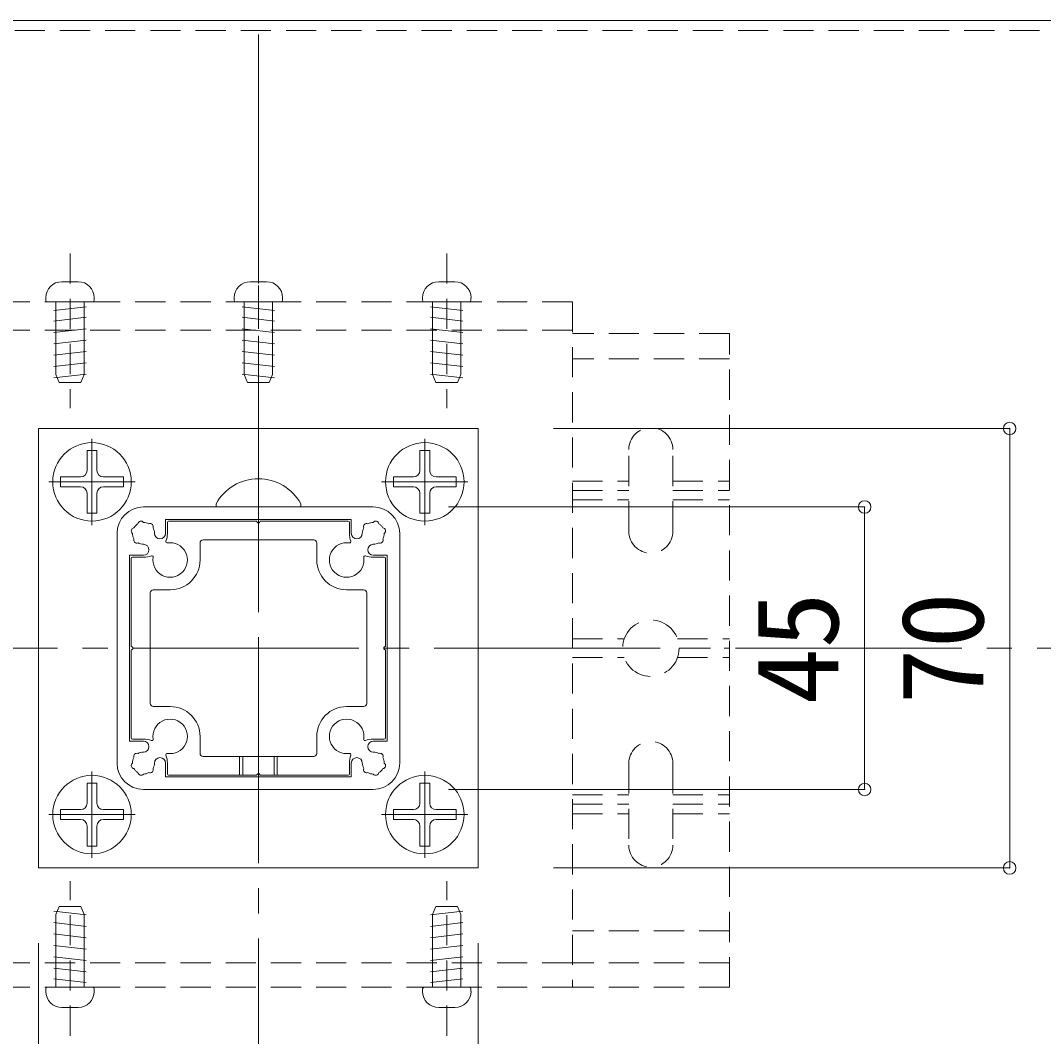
# Model space of a CAD drawing. Units: millimetres at full size. Extents: x -3425 to 3421, y -1129 to 1133.
# Drawn here: x 2664.1 to 2827, y 51 to 212.9 of the extents above; entities that cross this region are included whole.
import ezdxf
from ezdxf.enums import TextEntityAlignment as Align

# ---------------------------------------------------------------- set-up
doc = ezdxf.new("R2010")
doc.units = ezdxf.units.MM
doc.header["$LTSCALE"] = 4
doc.header["$PDMODE"] = 32
doc.header["$PDSIZE"] = 2
doc.linetypes.add('CHAIN2', pattern=[12, 9, -1, 1, -1])
doc.linetypes.add('DASHED1', pattern=[1.8, 1.2, -0.6])
for name, color, linetype, lineweight in [('0-0_0', 7, 'Continuous', 18), ('0-1_1手摺寸法', 3, 'Continuous', 9), ('0-3_2躯体線', 4, 'Continuous', 9), ('0-4_3中心線', 2, 'CHAIN2', 18), ('0-5_41ｱﾙﾐ', 6, 'Continuous', 18), ('0-6_42ｱﾙﾐ部品', 6, 'Continuous', 18), ('0-8_51破線ｱﾙﾐ', 3, 'DASHED1', 18), ('0-9_6ﾊｯﾁﾝｸﾞ', 4, 'Continuous', 9), ('1-3_WHITE', 7, 'Continuous', 18), ('1-5_笠木', 3, 'Continuous', 18)]:
    doc.layers.add(name, color=color, linetype=linetype, lineweight=lineweight)
doc.styles.add('ＭＳ ゴシック', font='')
doc.styles.get('ＭＳ ゴシック').set_extended_font_data('MS Gothic')

msp = doc.modelspace()

# ---------------------------------------------------------------- linework, layer by layer
at = {"layer": '0-0_0', "linetype": 'DASHED1'}
for p, q in [((2547.986, 211.265), (2933.617, 211.265)), ((2751.986, 168.032), (2651.986, 168.032)), ((2751.986, 168.032), (2751.986, 58.849)), ((2751.986, 163.532), (2651.986, 163.532)), ((2776.986, 163), (2751.986, 163)), ((2776.986, 58.849), (2776.986, 163)), ((2776.986, 158.948), (2751.986, 158.948)), ((2760.986, 131.5), (2760.986, 144.5)), ((2767.986, 131.5), (2767.986, 144.5)), ((2751.986, 139.5), (2760.986, 139.5)), ((2767.986, 139.5), (2776.986, 139.5)), ((2751.986, 138), (2760.986, 138)), ((2767.986, 138), (2776.986, 138)), ((2751.986, 136.5), (2760.986, 136.5)), ((2767.986, 136.5), (2776.986, 136.5)), ((2751.986, 114.365), (2760.244, 114.365)), ((2768.729, 114.365), (2776.986, 114.365)), ((2751.986, 112.865), (2759.986, 112.865)), ((2768.986, 112.865), (2776.986, 112.865)), ((2751.986, 111.365), (2760.244, 111.365)), ((2768.729, 111.365), (2776.986, 111.365)), ((2760.986, 94.5), (2760.986, 81.5)), ((2767.986, 94.5), (2767.986, 81.5)), ((2751.986, 89.5), (2760.986, 89.5)), ((2751.986, 88), (2760.986, 88)), ((2767.986, 89.5), (2776.986, 89.5)), ((2767.986, 88), (2776.986, 88)), ((2751.986, 86.5), (2760.986, 86.5)), ((2767.986, 86.5), (2776.986, 86.5)), ((2776.986, 67.85), (2751.986, 67.85)), ((2751.986, 62.729), (2651.986, 62.73)), ((2776.986, 62.73), (2751.986, 62.73)), ((2751.986, 58.849), (2651.986, 58.849)), ((2776.986, 58.849), (2751.986, 58.849))]:
    msp.add_line(p, q, dxfattribs=at)
msp.add_circle((2764.486, 112.865), 4.5, dxfattribs=at)
for centre, start, end in [((2764.486, 144.5), 0, 180), ((2764.486, 131.5), 180, 0), ((2764.486, 94.5), 0, 180), ((2764.486, 81.5), 180, 0)]:
    msp.add_arc(centre, 3.5, start, end, dxfattribs=at)
at = {"layer": '0-1_1手摺寸法', "lineweight": 18}
for p, q in [((2748.986, 147.865), (2821.627, 147.865)), ((2821.627, 77.865), (2821.627, 147.865)), ((2821.627, 144.265), (2821.627, 81.465)), ((2732.286, 135.365), (2798.531, 135.365)), ((2798.531, 90.365), (2798.531, 135.365)), ((2798.531, 131.765), (2798.531, 93.965)), ((2732.286, 90.365), (2798.531, 90.365)), ((2748.986, 77.865), (2821.627, 77.865)), ((2666.986, 65.865), (2666.986, 30.562)), ((2736.986, 65.865), (2736.986, 30.562))]:
    msp.add_line(p, q, dxfattribs=at)
at = {"layer": '0-1_1手摺寸法'}
for p in [(2821.627, 147.865), (2798.531, 135.365), (2798.531, 90.365), (2821.627, 77.865)]:
    msp.add_point(p, dxfattribs=at)
at = {"layer": '0-3_2躯体線'}
for p, q in [((2701.986, 120.424), (2701.986, 142.681)), ((2695.236, 135.865), (2695.236, 135.365)), ((2708.736, 135.365), (2695.236, 135.365)), ((2708.736, 135.865), (2708.736, 135.365))]:
    msp.add_line(p, q, dxfattribs=at)
msp.add_arc((2701.986, 132.17), 7.695, 28.699, 151.301, dxfattribs=at)
at = {"layer": '0-4_3中心線'}
for p, q in [((2701.986, 210.623), (2701.986, -26.611)), ((2537.986, 112.865), (3342.17, 112.865))]:
    msp.add_line(p, q, dxfattribs=at)
at = {"layer": '0-5_41ｱﾙﾐ'}
for p, q in [((2687.49, 132.918), (2687.49, 131.168)), ((2687.69, 133.118), (2701.69, 133.118)), ((2701.821, 132.912), (2701.69, 133.118)), ((2702.159, 132.912), (2702.29, 133.118)), ((2702.29, 133.118), (2716.29, 133.118)), ((2716.49, 132.918), (2716.49, 131.168)), ((2692.69, 126.918), (2692.69, 129.618)), ((2693.182, 130.118), (2710.79, 130.118)), ((2711.29, 126.918), (2711.29, 129.618)), ((2681.74, 113.168), (2681.74, 127.168)), ((2681.94, 127.368), (2683.69, 127.368)), ((2722.04, 127.368), (2720.29, 127.368)), ((2722.24, 113.168), (2722.24, 127.168)), ((2684.74, 104.061), (2684.74, 121.676)), ((2687.94, 122.168), (2685.24, 122.168)), ((2716.04, 122.168), (2718.74, 122.168)), ((2719.24, 104.061), (2719.24, 121.668)), ((2681.947, 113.038), (2681.74, 113.168)), ((2681.947, 112.7), (2681.74, 112.568)), ((2681.74, 98.568), (2681.74, 112.568)), ((2722.033, 113.038), (2722.24, 113.168)), ((2722.033, 112.7), (2722.24, 112.568)), ((2722.24, 98.568), (2722.24, 112.568)), ((2687.94, 103.568), (2685.24, 103.568)), ((2716.04, 103.568), (2718.74, 103.568)), ((2681.94, 98.368), (2683.69, 98.368)), ((2692.69, 98.818), (2692.69, 96.118)), ((2711.29, 98.818), (2711.29, 96.118)), ((2722.04, 98.368), (2720.29, 98.368)), ((2687.49, 92.818), (2687.49, 94.568)), ((2693.182, 95.618), (2710.797, 95.618)), ((2698.99, 95.618), (2698.99, 92.618)), ((2699.49, 95.618), (2699.49, 92.618)), ((2704.49, 95.618), (2704.49, 92.618)), ((2704.99, 95.618), (2704.99, 92.618)), ((2716.49, 92.818), (2716.49, 94.568)), ((2687.69, 92.618), (2701.69, 92.618)), ((2701.821, 92.826), (2701.69, 92.618)), ((2702.159, 92.826), (2702.29, 92.618)), ((2702.29, 92.618), (2716.29, 92.618))]:
    msp.add_line(p, q, dxfattribs=at)
for centre, radius, start, end in [((2687.69, 132.918), 0.2, 90, 180), ((2701.99, 133.018), 0.2, 212.334, 327.666), ((2716.29, 132.918), 0.2, 0, 90), ((2683.69, 131.168), 3.8, 340.436, 0), ((2720.29, 131.168), 3.8, 180, 199.564), ((2687.94, 126.918), 2.75, 170.617, 99.383), ((2687.459, 129.829), 0.2, 160.436, 279.383), ((2693.19, 129.618), 0.5, 90, 180), ((2710.79, 129.618), 0.5, 0, 90), ((2716.04, 126.918), 2.75, 80.617, 9.383), ((2716.521, 129.829), 0.2, 260.617, 19.564), ((2681.94, 127.168), 0.2, 90, 180), ((2683.69, 131.168), 3.8, 270, 289.564), ((2685.029, 127.4), 0.2, 350.617, 109.564), ((2718.95, 127.4), 0.2, 70.436, 189.383), ((2720.29, 131.168), 3.8, 250.436, 270), ((2722.04, 127.168), 0.2, 0, 90), ((2687.94, 126.918), 4.75, 270, 0), ((2716.04, 126.918), 4.75, 180, 270), ((2685.24, 121.668), 0.5, 90, 180), ((2718.74, 121.668), 0.5, 0, 90), ((2681.84, 112.868), 0.2, 302.334, 57.666), ((2722.14, 112.868), 0.2, 122.334, 237.666), ((2685.24, 104.068), 0.5, 180, 270), ((2687.94, 98.818), 4.75, 0, 90), ((2716.04, 98.818), 4.75, 90, 180), ((2718.74, 104.068), 0.5, 270, 0), ((2687.94, 98.818), 2.75, 260.617, 189.383), ((2716.04, 98.818), 2.75, 350.617, 279.383), ((2681.94, 98.568), 0.2, 180, 270), ((2683.69, 94.568), 3.8, 70.436, 90), ((2685.029, 98.338), 0.2, 250.436, 9.383), ((2718.95, 98.338), 0.2, 170.617, 289.564), ((2720.29, 94.568), 3.8, 90, 109.564), ((2722.04, 98.568), 0.2, 270, 0), ((2687.459, 95.908), 0.2, 80.617, 199.564), ((2683.69, 94.568), 3.8, 0, 19.564), ((2693.19, 96.118), 0.5, 180, 270), ((2710.79, 96.118), 0.5, 270, 0), ((2716.521, 95.908), 0.2, 340.436, 99.383), ((2720.29, 94.568), 3.8, 160.436, 180), ((2701.99, 92.718), 0.2, 32.334, 147.666), ((2687.69, 92.818), 0.2, 180, 270), ((2716.29, 92.818), 0.2, 270, 0)]:
    msp.add_arc(centre, radius, start, end, dxfattribs=at)
at = {"layer": '0-6_42ｱﾙﾐ部品'}
for p, q in [((2683.686, 135.365), (2720.286, 135.365)), ((2687.186, 133.365), (2716.786, 133.365)), ((2687.186, 133.365), (2687.186, 131.165)), ((2716.786, 133.365), (2716.786, 131.165)), ((2679.486, 131.165), (2679.486, 94.565)), ((2724.486, 131.165), (2724.486, 94.565)), ((2683.686, 127.665), (2681.486, 127.665)), ((2681.486, 127.665), (2681.486, 98.065)), ((2720.286, 127.665), (2722.486, 127.665)), ((2722.486, 127.665), (2722.486, 98.065)), ((2683.686, 98.065), (2681.486, 98.065)), ((2720.286, 98.065), (2722.486, 98.065)), ((2687.186, 92.365), (2687.186, 94.565)), ((2683.686, 90.365), (2720.286, 90.365))]:
    msp.add_line(p, q, dxfattribs=at)
msp.add_lwpolyline([(2687.186, 92.365), (2716.786, 92.365), (2716.786, 94.565)], dxfattribs=at)
for centre, radius, start, end in [((2683.686, 131.165), 4.2, 90, 180), ((2720.286, 131.165), 4.2, 0, 90), ((2682.237, 131.553), 0.5, 97.024, 165), ((2683.686, 131.165), 1.75, 135, 149.641), ((2683.686, 131.165), 1.75, 120.359, 135), ((2683.298, 132.614), 0.5, 105, 172.976), ((2683.298, 132.614), 0.5, 37.024, 105), ((2683.686, 131.165), 1.75, 75, 89.641), ((2683.686, 131.165), 1.75, 60.359, 75), ((2684.747, 132.226), 0.5, 45, 112.976), ((2684.747, 132.226), 0.5, 337.024, 45), ((2683.686, 131.165), 1.75, 15, 29.641), ((2720.286, 131.165), 1.75, 150.359, 165), ((2719.226, 132.226), 0.5, 135, 202.976), ((2719.226, 132.226), 0.5, 67.024, 135), ((2720.286, 131.165), 1.75, 105, 119.641), ((2720.286, 131.165), 1.75, 90.359, 105), ((2720.674, 132.614), 0.5, 75, 142.976), ((2720.674, 132.614), 0.5, 7.024, 75), ((2720.286, 131.165), 1.75, 45, 59.641), ((2720.286, 131.165), 1.75, 30.359, 45), ((2721.735, 131.553), 0.5, 15, 82.976), ((2682.237, 131.553), 0.5, 165, 232.976), ((2683.686, 131.165), 1.75, 180.359, 195), ((2683.686, 131.165), 1.75, 195, 209.641), ((2683.686, 131.165), 1.75, 0.359, 15), ((2686.311, 131.165), 0.875, 180, 0), ((2717.661, 131.165), 0.875, 180, 0), ((2720.286, 131.165), 1.75, 165, 179.641), ((2720.286, 131.165), 1.75, 330.359, 345), ((2720.286, 131.165), 1.75, 345, 359.641), ((2721.735, 131.553), 0.5, 307.024, 15), ((2682.626, 130.104), 0.5, 157.024, 225), ((2682.626, 130.104), 0.5, 225, 292.976), ((2683.686, 131.165), 1.75, 240.359, 255), ((2683.686, 131.165), 1.75, 255, 270), ((2683.686, 128.54), 0.875, 270, 90), ((2720.286, 128.54), 0.875, 90, 270), ((2720.286, 131.165), 1.75, 270, 285), ((2720.286, 131.165), 1.75, 285, 299.641), ((2721.347, 130.104), 0.5, 247.024, 315), ((2721.347, 130.104), 0.5, 315, 22.976), ((2683.686, 97.19), 0.875, 270, 90), ((2720.286, 97.19), 0.875, 90, 270), ((2682.626, 95.626), 0.5, 67.024, 135), ((2683.686, 94.565), 1.75, 105, 119.641), ((2683.686, 94.565), 1.75, 90, 105), ((2720.286, 94.565), 1.75, 75, 90), ((2720.286, 94.565), 1.75, 60.359, 75), ((2721.347, 95.626), 0.5, 45, 112.976), ((2683.686, 94.565), 4.2, 180, 270), ((2682.237, 94.177), 0.5, 127.024, 195), ((2683.686, 94.565), 1.75, 165, 179.641), ((2683.686, 94.565), 1.75, 150.359, 165), ((2682.626, 95.626), 0.5, 135, 202.976), ((2683.686, 94.565), 1.75, 345, 359.641), ((2686.311, 94.565), 0.875, 0, 180), ((2717.661, 94.565), 0.875, 0, 180), ((2720.286, 94.565), 1.75, 180.359, 195), ((2720.286, 94.565), 4.2, 270, 0), ((2721.347, 95.626), 0.5, 337.024, 45), ((2720.286, 94.565), 1.75, 15, 29.641), ((2720.286, 94.565), 1.75, 0.359, 15), ((2721.735, 94.177), 0.5, 345, 52.976), ((2682.237, 94.177), 0.5, 195, 262.976), ((2683.686, 94.565), 1.75, 210.359, 225), ((2683.686, 94.565), 1.75, 225, 239.641), ((2683.298, 93.116), 0.5, 187.024, 255), ((2683.686, 94.565), 1.75, 270.359, 285), ((2683.686, 94.565), 1.75, 285, 299.641), ((2684.747, 93.504), 0.5, 247.024, 315), ((2684.747, 93.504), 0.5, 315, 22.976), ((2683.686, 94.565), 1.75, 330.359, 345), ((2720.286, 94.565), 1.75, 195, 209.641), ((2719.226, 93.504), 0.5, 157.024, 225), ((2719.226, 93.504), 0.5, 225, 292.976), ((2720.286, 94.565), 1.75, 240.359, 255), ((2720.286, 94.565), 1.75, 255, 269.641), ((2720.674, 93.116), 0.5, 285, 352.976), ((2720.286, 94.565), 1.75, 300.359, 315), ((2720.286, 94.565), 1.75, 315, 329.641), ((2721.735, 94.177), 0.5, 277.024, 345), ((2683.298, 93.116), 0.5, 255, 322.976), ((2720.674, 93.116), 0.5, 217.024, 285)]:
    msp.add_arc(centre, radius, start, end, dxfattribs=at)
at = {"layer": '0-8_51破線ｱﾙﾐ'}
for p, q in [((2671.986, 175.737), (2671.986, 151.111)), ((2701.986, 175.737), (2701.986, 151.111)), ((2731.986, 175.737), (2731.986, 151.111)), ((2671.986, 51.144), (2671.986, 75.77)), ((2731.986, 51.144), (2731.986, 75.77))]:
    msp.add_line(p, q, dxfattribs=at)
at = {"layer": '0-9_6ﾊｯﾁﾝｸﾞ'}
for p, q in [((2670.7, 171.246), (2673.272, 171.246)), ((2703.272, 171.246), (2700.7, 171.246)), ((2733.272, 171.246), (2730.7, 171.246)), ((2668.129, 168.675), (2668.129, 168.289)), ((2668.386, 168.032), (2675.586, 168.032)), ((2669.736, 168.032), (2669.736, 156.46)), ((2674.236, 168.032), (2674.236, 156.46)), ((2675.843, 168.675), (2675.843, 168.289)), ((2698.129, 168.675), (2698.129, 168.289)), ((2705.586, 168.032), (2698.386, 168.032)), ((2699.736, 168.032), (2699.736, 156.46)), ((2704.236, 168.032), (2704.236, 156.46)), ((2705.843, 168.675), (2705.843, 168.289)), ((2728.129, 168.675), (2728.129, 168.289)), ((2735.586, 168.032), (2728.386, 168.032)), ((2729.736, 168.032), (2729.736, 156.46)), ((2734.236, 168.032), (2734.236, 156.46)), ((2735.843, 168.675), (2735.843, 168.289)), ((2669.415, 166.666), (2674.558, 167.269)), ((2669.415, 166.666), (2674.558, 167.269)), ((2704.558, 166.666), (2699.415, 167.269)), ((2704.558, 166.666), (2699.415, 167.269)), ((2734.558, 166.666), (2729.415, 167.269)), ((2734.558, 166.666), (2729.415, 167.269)), ((2669.415, 164.972), (2674.558, 165.575)), ((2669.415, 164.972), (2674.558, 165.575)), ((2704.558, 164.972), (2699.415, 165.575)), ((2704.558, 164.972), (2699.415, 165.575)), ((2734.558, 164.972), (2729.415, 165.575)), ((2734.558, 164.972), (2729.415, 165.575)), ((2669.415, 163.16), (2674.558, 163.763)), ((2669.415, 163.16), (2674.558, 163.763)), ((2704.558, 163.16), (2699.415, 163.763)), ((2704.558, 163.16), (2699.415, 163.763)), ((2734.558, 163.16), (2729.415, 163.763)), ((2734.558, 163.16), (2729.415, 163.763)), ((2669.415, 161.347), (2674.558, 161.95)), ((2669.415, 161.347), (2674.558, 161.95)), ((2704.558, 161.347), (2699.415, 161.95)), ((2704.558, 161.347), (2699.415, 161.95)), ((2734.558, 161.347), (2729.415, 161.95)), ((2734.558, 161.347), (2729.415, 161.95)), ((2669.415, 159.535), (2674.558, 160.138)), ((2669.415, 159.535), (2674.558, 160.138)), ((2704.558, 159.535), (2699.415, 160.138)), ((2704.558, 159.535), (2699.415, 160.138)), ((2734.558, 159.535), (2729.415, 160.138)), ((2734.558, 159.535), (2729.415, 160.138)), ((2669.415, 157.723), (2674.558, 158.326)), ((2669.415, 157.723), (2674.558, 158.326)), ((2704.558, 157.723), (2699.415, 158.326)), ((2704.558, 157.723), (2699.415, 158.326)), ((2734.558, 157.723), (2729.415, 158.326)), ((2734.558, 157.723), (2729.415, 158.326)), ((2669.415, 155.91), (2674.558, 156.514)), ((2669.415, 155.91), (2674.558, 156.514)), ((2669.736, 156.46), (2670.269, 155.175)), ((2674.236, 156.46), (2673.704, 155.175)), ((2704.558, 155.91), (2699.415, 156.514)), ((2704.558, 155.91), (2699.415, 156.514)), ((2699.736, 156.46), (2700.269, 155.175)), ((2704.236, 156.46), (2703.704, 155.175)), ((2734.558, 155.91), (2729.415, 156.514)), ((2734.558, 155.91), (2729.415, 156.514)), ((2729.736, 156.46), (2730.269, 155.175)), ((2734.236, 156.46), (2733.704, 155.175)), ((2670.269, 155.175), (2673.704, 155.175)), ((2703.704, 155.175), (2700.269, 155.175)), ((2733.704, 155.175), (2730.269, 155.175)), ((2675.486, 132.49), (2675.486, 146.24)), ((2728.486, 132.49), (2728.486, 146.24)), ((2674.705, 144.373), (2674.705, 141.188)), ((2674.705, 144.373), (2676.267, 144.373)), ((2676.267, 144.373), (2676.267, 141.188)), ((2727.705, 144.373), (2727.705, 141.188)), ((2729.267, 144.373), (2727.705, 144.373)), ((2729.267, 144.373), (2729.267, 141.188)), ((2673.663, 140.146), (2670.478, 140.146)), ((2670.478, 138.584), (2670.478, 140.146)), ((2677.309, 140.146), (2680.494, 140.146)), ((2680.494, 138.584), (2680.494, 140.146)), ((2726.663, 140.146), (2723.478, 140.146)), ((2723.478, 138.584), (2723.478, 140.146)), ((2730.309, 140.146), (2733.494, 140.146)), ((2733.494, 138.584), (2733.494, 140.146)), ((2682.361, 139.365), (2668.611, 139.365)), ((2673.663, 138.584), (2670.478, 138.584)), ((2677.309, 138.584), (2680.494, 138.584)), ((2721.611, 139.365), (2735.361, 139.365)), ((2726.663, 138.584), (2723.478, 138.584)), ((2730.309, 138.584), (2733.494, 138.584)), ((2674.705, 134.356), (2674.705, 137.542)), ((2676.267, 134.356), (2676.267, 137.542)), ((2727.705, 134.356), (2727.705, 137.542)), ((2729.267, 134.356), (2729.267, 137.542)), ((2674.705, 134.356), (2676.267, 134.356)), ((2729.267, 134.356), (2727.705, 134.356)), ((2675.486, 93.24), (2675.486, 79.49)), ((2728.486, 93.24), (2728.486, 79.49)), ((2674.705, 91.373), (2674.705, 88.188)), ((2674.705, 91.373), (2676.267, 91.373)), ((2676.267, 91.373), (2676.267, 88.188)), ((2727.705, 91.373), (2727.705, 88.188)), ((2729.267, 91.373), (2727.705, 91.373)), ((2729.267, 91.373), (2729.267, 88.188)), ((2682.361, 86.365), (2668.611, 86.365)), ((2673.663, 87.146), (2670.478, 87.146)), ((2670.478, 87.146), (2670.478, 85.584)), ((2677.309, 87.146), (2680.494, 87.146)), ((2680.494, 87.146), (2680.494, 85.584)), ((2721.611, 86.365), (2735.361, 86.365)), ((2726.663, 87.146), (2723.478, 87.146)), ((2723.478, 87.146), (2723.478, 85.584)), ((2730.309, 87.146), (2733.494, 87.146)), ((2733.494, 87.146), (2733.494, 85.584)), ((2673.663, 85.584), (2670.478, 85.584)), ((2677.309, 85.584), (2680.494, 85.584)), ((2726.663, 85.584), (2723.478, 85.584)), ((2730.309, 85.584), (2733.494, 85.584)), ((2674.705, 81.356), (2674.705, 84.542)), ((2676.267, 81.356), (2676.267, 84.542)), ((2727.705, 81.356), (2727.705, 84.542)), ((2729.267, 81.356), (2729.267, 84.542)), ((2674.705, 81.356), (2676.267, 81.356)), ((2729.267, 81.356), (2727.705, 81.356)), ((2669.736, 70.42), (2670.269, 71.706)), ((2670.269, 71.706), (2673.704, 71.706)), ((2674.236, 70.42), (2673.704, 71.706)), ((2729.736, 70.42), (2730.269, 71.706)), ((2733.704, 71.706), (2730.269, 71.706)), ((2734.236, 70.42), (2733.704, 71.706)), ((2669.415, 70.971), (2674.558, 70.368)), ((2669.415, 70.971), (2674.558, 70.368)), ((2669.736, 58.849), (2669.736, 70.42)), ((2674.236, 58.849), (2674.236, 70.42)), ((2734.558, 70.971), (2729.415, 70.368)), ((2734.558, 70.971), (2729.415, 70.368)), ((2729.736, 58.849), (2729.736, 70.42)), ((2734.236, 58.849), (2734.236, 70.42)), ((2669.415, 69.158), (2674.558, 68.555)), ((2669.415, 69.158), (2674.558, 68.555)), ((2734.558, 69.158), (2729.415, 68.555)), ((2734.558, 69.158), (2729.415, 68.555)), ((2669.415, 67.346), (2674.558, 66.743)), ((2669.415, 67.346), (2674.558, 66.743)), ((2734.558, 67.346), (2729.415, 66.743)), ((2734.558, 67.346), (2729.415, 66.743)), ((2669.415, 65.534), (2674.558, 64.93)), ((2669.415, 65.534), (2674.558, 64.93)), ((2734.558, 65.534), (2729.415, 64.93)), ((2734.558, 65.534), (2729.415, 64.93)), ((2669.415, 63.721), (2674.558, 63.118)), ((2669.415, 63.721), (2674.558, 63.118)), ((2734.558, 63.721), (2729.415, 63.118)), ((2734.558, 63.721), (2729.415, 63.118)), ((2669.415, 61.909), (2674.558, 61.306)), ((2669.415, 61.909), (2674.558, 61.306)), ((2734.558, 61.909), (2729.415, 61.306)), ((2734.558, 61.909), (2729.415, 61.306)), ((2668.386, 58.849), (2675.586, 58.849)), ((2669.415, 60.216), (2674.558, 59.612)), ((2669.415, 60.216), (2674.558, 59.612)), ((2735.586, 58.849), (2728.386, 58.849)), ((2734.558, 60.216), (2729.415, 59.612)), ((2734.558, 60.216), (2729.415, 59.612)), ((2668.129, 58.206), (2668.129, 58.592)), ((2675.843, 58.206), (2675.843, 58.592)), ((2728.129, 58.206), (2728.129, 58.592)), ((2735.843, 58.206), (2735.843, 58.592)), ((2670.7, 55.635), (2673.272, 55.635)), ((2733.272, 55.635), (2730.7, 55.635))]:
    msp.add_line(p, q, dxfattribs=at)
for centre in [(2675.486, 139.365), (2728.486, 139.365), (2675.486, 86.365), (2728.486, 86.365)]:
    msp.add_circle(centre, 6.25, dxfattribs=at)
for centre, radius, start, end in [((2670.7, 168.675), 2.572, 90, 180), ((2673.272, 168.675), 2.572, 0, 90), ((2700.7, 168.675), 2.572, 90, 180), ((2703.272, 168.675), 2.572, 0, 90), ((2730.7, 168.675), 2.572, 90, 180), ((2733.272, 168.675), 2.572, 0, 90), ((2668.386, 168.289), 0.257, 180, 270), ((2675.586, 168.289), 0.257, 270, 0), ((2698.386, 168.289), 0.257, 180, 270), ((2705.586, 168.289), 0.257, 270, 0), ((2728.386, 168.289), 0.257, 180, 270), ((2735.586, 168.289), 0.257, 270, 0), ((2673.663, 141.188), 1.042, 270, 0), ((2677.309, 141.188), 1.042, 180, 270), ((2726.663, 141.188), 1.042, 270, 0), ((2730.309, 141.188), 1.042, 180, 270), ((2673.663, 137.542), 1.042, 0, 90), ((2677.309, 137.542), 1.042, 90, 180), ((2726.663, 137.542), 1.042, 0, 90), ((2730.309, 137.542), 1.042, 90, 180), ((2673.663, 88.188), 1.042, 270, 0), ((2677.309, 88.188), 1.042, 180, 270), ((2726.663, 88.188), 1.042, 270, 0), ((2730.309, 88.188), 1.042, 180, 270), ((2673.663, 84.542), 1.042, 0, 90), ((2677.309, 84.542), 1.042, 90, 180), ((2726.663, 84.542), 1.042, 0, 90), ((2730.309, 84.542), 1.042, 90, 180), ((2668.386, 58.592), 0.257, 90, 180), ((2675.586, 58.592), 0.257, 0, 90), ((2728.386, 58.592), 0.257, 90, 180), ((2735.586, 58.592), 0.257, 0, 90), ((2670.7, 58.206), 2.572, 180, 270), ((2673.272, 58.206), 2.572, 270, 0), ((2730.7, 58.206), 2.572, 180, 270), ((2733.272, 58.206), 2.572, 270, 0)]:
    msp.add_arc(centre, radius, start, end, dxfattribs=at)
at = {"layer": '1-3_WHITE'}
for p, q in [((2666.986, 77.865), (2666.986, 147.865)), ((2736.986, 147.865), (2666.986, 147.865)), ((2736.986, 77.865), (2736.986, 147.865)), ((2736.986, 77.865), (2666.986, 77.865))]:
    msp.add_line(p, q, dxfattribs=at)
at = {"layer": '1-5_笠木'}
msp.add_line((2547.986, 212.865), (2933.617, 212.865), dxfattribs=at)

# ---------------------------------------------------------------- texts
at = {"layer": '0-1_1手摺寸法', "style": 'ＭＳ ゴシック'}
for s, p in [('45', (2798.283, 103.905)), ('70', (2821.379, 103.905))]:
    msp.add_text(s, height=13.14, rotation=90, dxfattribs=at).set_placement(p, align=Align.BOTTOM_LEFT)

doc.saveas('drawing.dxf')
